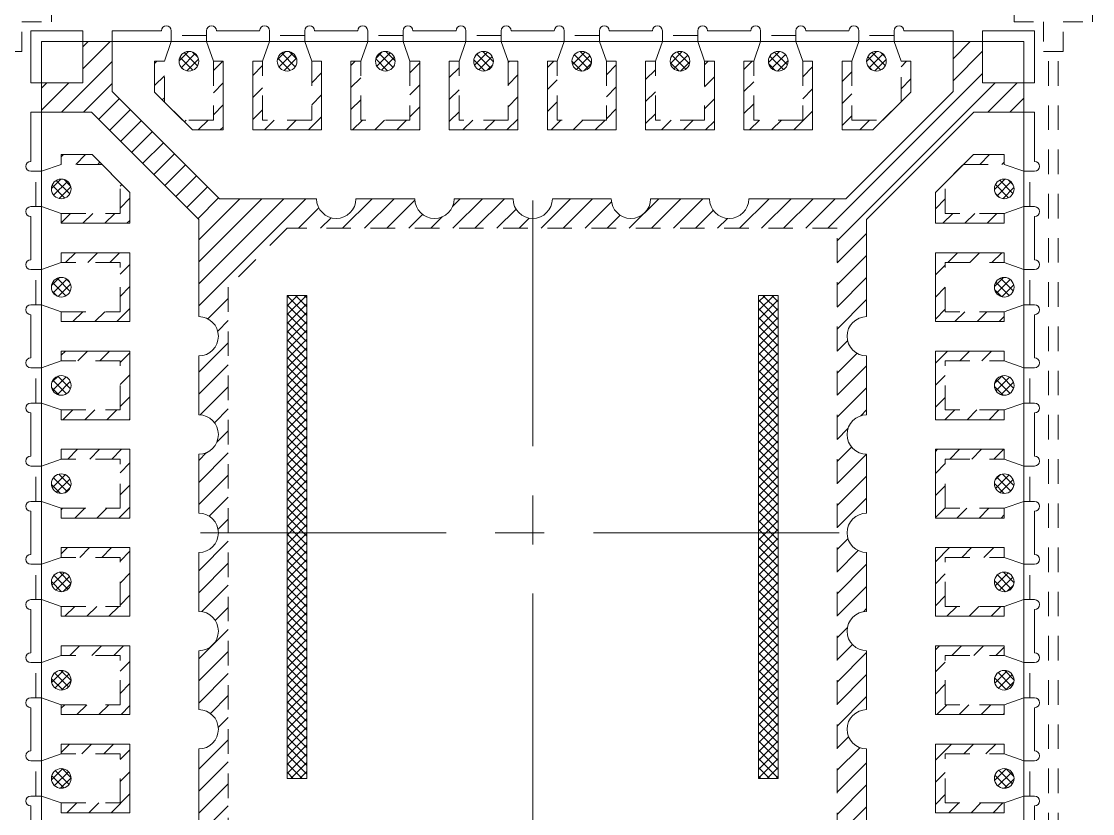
# Model space of a CAD drawing. Header units: millimetres. Extents: x 4859 to 4983, y 1620 to 1771.
# Drawn here: x 4895.74 to 4901.2, y 1690.04 to 1694.08 of the extents above; entities that cross this region are included whole.
import ezdxf

# ---------------------------------------------------------------- set-up
doc = ezdxf.new("R2010")
doc.units = ezdxf.units.MM
doc.linetypes.add('CENTER', pattern=[2, 1.25, -0.25, 0.25, -0.25])
doc.linetypes.add('HIDDEN', pattern=[0.375, 0.25, -0.125])
for name, color, linetype in [('1D', 4, 'Continuous'), ('2D', 4, 'Continuous'), ('EACH', 4, 'Continuous'), ('PKG', 2, 'Continuous'), ('中心线', 1, 'CENTER')]:
    doc.layers.add(name, color=color, linetype=linetype)

msp = doc.modelspace()

# ---------------------------------------------------------------- hatches: boundary and pattern name
at = {"layer": 'EACH', "lineweight": 5}
h = msp.add_hatch(dxfattribs=at)
h.set_pattern_fill('ANSI31', color=256, scale=0.025)
h.set_pattern_definition([(45, (184.72931, -76.6837), (-0.0561266008, 0.0561266008), [])])
h.paths.add_polyline_path([(4899.8957, 1693.0229), (4899.8957, 1689.9229), (4896.7957, 1689.9229), (4896.7957, 1692.7229), (4897.0957, 1693.0229)], flags=16)
h.paths.add_polyline_path([(4896.7707, 1693.8729), (4896.7207, 1693.8729), (4896.7207, 1693.5729), (4896.5639, 1693.5729), (4896.6139, 1693.5229), (4896.7707, 1693.5229)], flags=17)
h.paths.add_polyline_path([(4896.4207, 1693.716), (4896.4707, 1693.666), (4896.4707, 1693.8729), (4896.4207, 1693.8729)], flags=17)
h.paths.add_polyline_path([(4896.9707, 1693.5729), (4896.9707, 1693.8729), (4896.9207, 1693.8729), (4896.9207, 1693.5229), (4897.2707, 1693.5229), (4897.2707, 1693.8729), (4897.2207, 1693.8729), (4897.2207, 1693.5729)], flags=17)
h.paths.add_polyline_path([(4897.4707, 1693.5729), (4897.4707, 1693.8729), (4897.4207, 1693.8729), (4897.4207, 1693.5229), (4897.7707, 1693.5229), (4897.7707, 1693.8729), (4897.7207, 1693.8729), (4897.7207, 1693.5729)], flags=17)
h.paths.add_polyline_path([(4898.2707, 1693.5229), (4898.2707, 1693.8729), (4898.2207, 1693.8729), (4898.2207, 1693.5729), (4897.9707, 1693.5729), (4897.9707, 1693.8729), (4897.9207, 1693.8729), (4897.9207, 1693.5229)], flags=17)
h.paths.add_polyline_path([(4898.4707, 1693.5729), (4898.4707, 1693.8729), (4898.4207, 1693.8729), (4898.4207, 1693.5229), (4898.7707, 1693.5229), (4898.7707, 1693.8729), (4898.7207, 1693.8729), (4898.7207, 1693.5729)], flags=17)
h.paths.add_polyline_path([(4899.2707, 1693.5229), (4899.2707, 1693.8729), (4899.2207, 1693.8729), (4899.2207, 1693.5729), (4898.9707, 1693.5729), (4898.9707, 1693.8729), (4898.9207, 1693.8729), (4898.9207, 1693.5229)], flags=17)
h.paths.add_polyline_path([(4899.7707, 1693.5229), (4899.7707, 1693.8729), (4899.7207, 1693.8729), (4899.7207, 1693.5729), (4899.4707, 1693.5729), (4899.4707, 1693.8729), (4899.4207, 1693.8729), (4899.4207, 1693.5229)], flags=17)
h.paths.add_polyline_path([(4900.0775, 1693.5229), (4900.1275, 1693.5729), (4899.9707, 1693.5729), (4899.9707, 1693.8729), (4899.9207, 1693.8729), (4899.9207, 1693.5229)], flags=17)
h.paths.add_polyline_path([(4900.2707, 1693.8729), (4900.2207, 1693.8729), (4900.2207, 1693.666), (4900.2707, 1693.716)], flags=17)
h.paths.add_polyline_path([(4900.4457, 1693.2547), (4900.3957, 1693.2047), (4900.3957, 1693.0479), (4900.7457, 1693.0479), (4900.7457, 1693.0979), (4900.4457, 1693.0979)], flags=17)
h.paths.add_polyline_path([(4900.5889, 1693.3979), (4900.5389, 1693.3479), (4900.7457, 1693.3479), (4900.7457, 1693.3979)], flags=17)
h.paths.add_polyline_path([(4900.3957, 1692.5479), (4900.7457, 1692.5479), (4900.7457, 1692.5979), (4900.4457, 1692.5979), (4900.4457, 1692.8479), (4900.7457, 1692.8479), (4900.7457, 1692.8979), (4900.3957, 1692.8979)], flags=17)
h.paths.add_polyline_path([(4900.4457, 1692.3479), (4900.7457, 1692.3479), (4900.7457, 1692.3979), (4900.3957, 1692.3979), (4900.3957, 1692.0479), (4900.7457, 1692.0479), (4900.7457, 1692.0979), (4900.4457, 1692.0979)], flags=17)
h.paths.add_polyline_path([(4900.3957, 1691.5479), (4900.7457, 1691.5479), (4900.7457, 1691.5979), (4900.4457, 1691.5979), (4900.4457, 1691.8479), (4900.7457, 1691.8479), (4900.7457, 1691.8979), (4900.3957, 1691.8979)], flags=17)
h.paths.add_polyline_path([(4900.4457, 1691.3479), (4900.7457, 1691.3479), (4900.7457, 1691.3979), (4900.3957, 1691.3979), (4900.3957, 1691.0479), (4900.7457, 1691.0479), (4900.7457, 1691.0979), (4900.4457, 1691.0979)], flags=17)
h.paths.add_polyline_path([(4900.3957, 1690.5479), (4900.7457, 1690.5479), (4900.7457, 1690.5979), (4900.4457, 1690.5979), (4900.4457, 1690.8479), (4900.7457, 1690.8479), (4900.7457, 1690.8979), (4900.3957, 1690.8979)], flags=17)
h.paths.add_polyline_path([(4900.3957, 1690.0479), (4900.7457, 1690.0479), (4900.7457, 1690.0979), (4900.4457, 1690.0979), (4900.4457, 1690.3479), (4900.7457, 1690.3479), (4900.7457, 1690.3979), (4900.3957, 1690.3979)], flags=17)
h.paths.add_polyline_path([(4900.4457, 1689.8479), (4900.7457, 1689.8479), (4900.7457, 1689.8979), (4900.3957, 1689.8979), (4900.3957, 1689.741), (4900.4457, 1689.691)], flags=17)
h.paths.add_polyline_path([(4900.5389, 1689.5979), (4900.5889, 1689.5479), (4900.7457, 1689.5479), (4900.7457, 1689.5979)], flags=17)
h.paths.add_polyline_path([(4899.9207, 1689.4229), (4899.9207, 1689.0729), (4899.9707, 1689.0729), (4899.9707, 1689.3729), (4900.1275, 1689.3729), (4900.0775, 1689.4229)], flags=17)
h.paths.add_polyline_path([(4900.2707, 1689.2297), (4900.2207, 1689.2797), (4900.2207, 1689.0729), (4900.2707, 1689.0729)], flags=17)
h.paths.add_polyline_path([(4899.7207, 1689.3729), (4899.7207, 1689.0729), (4899.7707, 1689.0729), (4899.7707, 1689.4229), (4899.4207, 1689.4229), (4899.4207, 1689.0729), (4899.4707, 1689.0729), (4899.4707, 1689.3729)], flags=17)
h.paths.add_polyline_path([(4898.9207, 1689.4229), (4898.9207, 1689.0729), (4898.9707, 1689.0729), (4898.9707, 1689.3729), (4899.2207, 1689.3729), (4899.2207, 1689.0729), (4899.2707, 1689.0729), (4899.2707, 1689.4229)], flags=17)
h.paths.add_polyline_path([(4898.4207, 1689.4229), (4898.4207, 1689.0729), (4898.4707, 1689.0729), (4898.4707, 1689.3729), (4898.7207, 1689.3729), (4898.7207, 1689.0729), (4898.7707, 1689.0729), (4898.7707, 1689.4229)], flags=17)
h.paths.add_polyline_path([(4897.9207, 1689.4229), (4897.9207, 1689.0729), (4897.9707, 1689.0729), (4897.9707, 1689.3729), (4898.2207, 1689.3729), (4898.2207, 1689.0729), (4898.2707, 1689.0729), (4898.2707, 1689.4229)], flags=17)
h.paths.add_polyline_path([(4897.7207, 1689.3729), (4897.7207, 1689.0729), (4897.7707, 1689.0729), (4897.7707, 1689.4229), (4897.4207, 1689.4229), (4897.4207, 1689.0729), (4897.4707, 1689.0729), (4897.4707, 1689.3729)], flags=17)
h.paths.add_polyline_path([(4896.9207, 1689.4229), (4896.9207, 1689.0729), (4896.9707, 1689.0729), (4896.9707, 1689.3729), (4897.2207, 1689.3729), (4897.2207, 1689.0729), (4897.2707, 1689.0729), (4897.2707, 1689.4229)], flags=17)
h.paths.add_polyline_path([(4896.6139, 1689.4229), (4896.5639, 1689.3729), (4896.7207, 1689.3729), (4896.7207, 1689.0729), (4896.7707, 1689.0729), (4896.7707, 1689.4229)], flags=17)
h.paths.add_polyline_path([(4896.4707, 1689.2797), (4896.4207, 1689.2297), (4896.4207, 1689.0729), (4896.4707, 1689.0729)], flags=17)
h.paths.add_polyline_path([(4896.2457, 1689.8479), (4896.2457, 1689.691), (4896.2957, 1689.741), (4896.2957, 1689.8979), (4895.9457, 1689.8979), (4895.9457, 1689.8479)], flags=17)
h.paths.add_polyline_path([(4895.9457, 1689.5979), (4895.9457, 1689.5479), (4896.1025, 1689.5479), (4896.1525, 1689.5979)], flags=17)
h.paths.add_polyline_path([(4896.2957, 1690.3979), (4895.9457, 1690.3979), (4895.9457, 1690.3479), (4896.2457, 1690.3479), (4896.2457, 1690.0979), (4895.9457, 1690.0979), (4895.9457, 1690.0479), (4896.2957, 1690.0479)], flags=17)
h.paths.add_polyline_path([(4896.2957, 1690.8979), (4895.9457, 1690.8979), (4895.9457, 1690.8479), (4896.2457, 1690.8479), (4896.2457, 1690.5979), (4895.9457, 1690.5979), (4895.9457, 1690.5479), (4896.2957, 1690.5479)], flags=17)
h.paths.add_polyline_path([(4896.2957, 1691.3979), (4895.9457, 1691.3979), (4895.9457, 1691.3479), (4896.2457, 1691.3479), (4896.2457, 1691.0979), (4895.9457, 1691.0979), (4895.9457, 1691.0479), (4896.2957, 1691.0479)], flags=17)
h.paths.add_polyline_path([(4896.2457, 1691.5979), (4895.9457, 1691.5979), (4895.9457, 1691.5479), (4896.2957, 1691.5479), (4896.2957, 1691.8979), (4895.9457, 1691.8979), (4895.9457, 1691.8479), (4896.2457, 1691.8479)], flags=17)
h.paths.add_polyline_path([(4896.2957, 1692.3979), (4895.9457, 1692.3979), (4895.9457, 1692.3479), (4896.2457, 1692.3479), (4896.2457, 1692.0979), (4895.9457, 1692.0979), (4895.9457, 1692.0479), (4896.2957, 1692.0479)], flags=17)
h.paths.add_polyline_path([(4896.2457, 1692.5979), (4895.9457, 1692.5979), (4895.9457, 1692.5479), (4896.2957, 1692.5479), (4896.2957, 1692.8979), (4895.9457, 1692.8979), (4895.9457, 1692.8479), (4896.2457, 1692.8479)], flags=17)
h.paths.add_polyline_path([(4896.2457, 1693.0979), (4895.9457, 1693.0979), (4895.9457, 1693.0479), (4896.2957, 1693.0479), (4896.2957, 1693.2047), (4896.2457, 1693.2547)], flags=17)
h.paths.add_polyline_path([(4896.1525, 1693.3479), (4896.1025, 1693.3979), (4895.9457, 1693.3979), (4895.9457, 1693.3479)], flags=17)
h.paths.add_polyline_path([(4897.3382, 1690.2544), (4897.3382, 1692.6914), (4899.3532, 1692.6914), (4899.3532, 1690.2544)], flags=0)
h.paths.add_polyline_path([(4897.3382, 1692.6914), (4899.3532, 1692.6914), (4899.3532, 1690.2544), (4897.3382, 1690.2544)], flags=0)
edge = h.paths.add_edge_path()
edge.add_line((4896.2057, 1689.2268), (4896.7517, 1689.7729))
edge.add_line((4896.7517, 1689.7729), (4897.2457, 1689.7729))
edge.add_arc((4897.3457, 1689.7729), 0.1, 0, 180, ccw=False)
edge.add_line((4897.4457, 1689.7729), (4897.7457, 1689.7729))
edge.add_arc((4897.8457, 1689.7729), 0.1, 0, 180, ccw=False)
edge.add_line((4897.9457, 1689.7729), (4898.2457, 1689.7729))
edge.add_arc((4898.3457, 1689.7729), 0.1, 0, 180, ccw=False)
edge.add_line((4898.4457, 1689.7729), (4898.7457, 1689.7729))
edge.add_arc((4898.8457, 1689.7729), 0.1, 0, 180, ccw=False)
edge.add_line((4898.9457, 1689.7729), (4899.2457, 1689.7729))
edge.add_arc((4899.3457, 1689.7729), 0.1, 0, 180, ccw=False)
edge.add_line((4899.4457, 1689.7729), (4899.9396, 1689.7729))
edge.add_line((4899.9396, 1689.7729), (4900.4857, 1689.2268))
edge.add_line((4900.4857, 1689.2268), (4900.4857, 1688.9729))
edge.add_line((4900.4857, 1688.9729), (4900.6357, 1688.9729))
edge.add_line((4900.6357, 1688.9729), (4900.6357, 1689.1829))
edge.add_line((4900.6357, 1689.1829), (4900.8457, 1689.1829))
edge.add_line((4900.8457, 1689.1829), (4900.8457, 1689.3329))
edge.add_line((4900.8457, 1689.3329), (4900.5917, 1689.3329))
edge.add_line((4900.5917, 1689.3329), (4900.0457, 1689.8789))
edge.add_line((4900.0457, 1689.8789), (4900.0457, 1690.3729))
edge.add_arc((4900.0457, 1690.4729), 0.1, 90, 270, ccw=False)
edge.add_line((4900.0457, 1690.5729), (4900.0457, 1690.8729))
edge.add_arc((4900.0457, 1690.9729), 0.1, 90, 270, ccw=False)
edge.add_line((4900.0457, 1691.0729), (4900.0457, 1691.3729))
edge.add_arc((4900.0457, 1691.4729), 0.1, 90, 270, ccw=False)
edge.add_line((4900.0457, 1691.5729), (4900.0457, 1691.8729))
edge.add_arc((4900.0457, 1691.9729), 0.1, 90, 270, ccw=False)
edge.add_line((4900.0457, 1692.0729), (4900.0457, 1692.3729))
edge.add_arc((4900.0457, 1692.4729), 0.1, 90, 270, ccw=False)
edge.add_line((4900.0457, 1692.5729), (4900.0457, 1693.0668))
edge.add_line((4900.0457, 1693.0668), (4900.5917, 1693.6129))
edge.add_line((4900.5917, 1693.6129), (4900.8457, 1693.6129))
edge.add_line((4900.8457, 1693.6129), (4900.8457, 1693.7629))
edge.add_line((4900.8457, 1693.7629), (4900.6357, 1693.7629))
edge.add_line((4900.6357, 1693.7629), (4900.6357, 1693.9729))
edge.add_line((4900.6357, 1693.9729), (4900.4857, 1693.9729))
edge.add_line((4900.4857, 1693.9729), (4900.4857, 1693.7189))
edge.add_line((4900.4857, 1693.7189), (4899.9396, 1693.1729))
edge.add_line((4899.9396, 1693.1729), (4899.4457, 1693.1729))
edge.add_arc((4899.3457, 1693.1729), 0.1, -180, 0, ccw=False)
edge.add_line((4899.2457, 1693.1729), (4898.9457, 1693.1729))
edge.add_arc((4898.8457, 1693.1729), 0.1, -180, 0, ccw=False)
edge.add_line((4898.7457, 1693.1729), (4898.4457, 1693.1729))
edge.add_arc((4898.3457, 1693.1729), 0.1, -180, 0, ccw=False)
edge.add_line((4898.2457, 1693.1729), (4897.9457, 1693.1729))
edge.add_arc((4897.8457, 1693.1729), 0.1, -180, 0, ccw=False)
edge.add_line((4897.7457, 1693.1729), (4897.4457, 1693.1729))
edge.add_arc((4897.3457, 1693.1729), 0.1, -180, 0, ccw=False)
edge.add_line((4897.2457, 1693.1729), (4896.7517, 1693.1729))
edge.add_line((4896.7517, 1693.1729), (4896.2057, 1693.7189))
edge.add_line((4896.2057, 1693.7189), (4896.2057, 1693.9729))
edge.add_line((4896.2057, 1693.9729), (4896.0557, 1693.9729))
edge.add_line((4896.0557, 1693.9729), (4896.0557, 1693.7629))
edge.add_line((4896.0557, 1693.7629), (4895.8457, 1693.7629))
edge.add_line((4895.8457, 1693.7629), (4895.8457, 1693.6129))
edge.add_line((4895.8457, 1693.6129), (4896.0996, 1693.6129))
edge.add_line((4896.0996, 1693.6129), (4896.6457, 1693.0668))
edge.add_line((4896.6457, 1693.0668), (4896.6457, 1692.5729))
edge.add_arc((4896.6457, 1692.4729), 0.1, -90, 90, ccw=False)
edge.add_line((4896.6457, 1692.3729), (4896.6457, 1692.0729))
edge.add_arc((4896.6457, 1691.9729), 0.1, -90, 90, ccw=False)
edge.add_line((4896.6457, 1691.8729), (4896.6457, 1691.5729))
edge.add_arc((4896.6457, 1691.4729), 0.1, -90, 90, ccw=False)
edge.add_line((4896.6457, 1691.3729), (4896.6457, 1691.0729))
edge.add_arc((4896.6457, 1690.9729), 0.1, -90, 90, ccw=False)
edge.add_line((4896.6457, 1690.8729), (4896.6457, 1690.5729))
edge.add_arc((4896.6457, 1690.4729), 0.1, -90, 90, ccw=False)
edge.add_line((4896.6457, 1690.3729), (4896.6457, 1689.8789))
edge.add_line((4896.6457, 1689.8789), (4896.0996, 1689.3329))
edge.add_line((4896.0996, 1689.3329), (4895.8457, 1689.3329))
edge.add_line((4895.8457, 1689.3329), (4895.8457, 1689.1829))
edge.add_line((4895.8457, 1689.1829), (4896.0557, 1689.1829))
edge.add_line((4896.0557, 1689.1829), (4896.0557, 1688.9729))
edge.add_line((4896.0557, 1688.9729), (4896.2057, 1688.9729))
edge.add_line((4896.2057, 1688.9729), (4896.2057, 1689.2268))
h = msp.add_hatch(dxfattribs=at)
h.set_pattern_fill('ANSI37', color=6, scale=0.01)
h.set_pattern_definition([(45, (184.729307, -76.683703), (-0.0224506403, 0.0224506403), []), (135, (184.729307, -76.683703), (-0.0224506403, -0.0224506403), [])])
h.paths.add_polyline_path([(4896.6457, 1689.0729, 1), (4896.5457, 1689.0729, 1)])
h.paths.add_polyline_path([(4897.0457, 1689.0729, 1), (4897.1457, 1689.0729, 1)])
h.paths.add_polyline_path([(4897.6457, 1689.0729, 1), (4897.5457, 1689.0729, 1)])
h.paths.add_polyline_path([(4898.0457, 1689.0729, 1), (4898.1457, 1689.0729, 1)])
h.paths.add_polyline_path([(4898.6457, 1689.0729, 1), (4898.5457, 1689.0729, 1)])
h.paths.add_polyline_path([(4899.0457, 1689.0729, 1), (4899.1457, 1689.0729, 1)])
h.paths.add_polyline_path([(4899.5457, 1689.0729, 1), (4899.6457, 1689.0729, 1)])
h.paths.add_polyline_path([(4900.0457, 1689.0729, 1), (4900.1457, 1689.0729, 1)])
h.paths.add_polyline_path([(4900.6957, 1689.7229, 1), (4900.7957, 1689.7229, 1)])
h.paths.add_polyline_path([(4900.6957, 1690.2229, 1), (4900.7957, 1690.2229, 1)])
h.paths.add_polyline_path([(4900.7957, 1690.7229, 1), (4900.6957, 1690.7229, 1)])
h.paths.add_polyline_path([(4900.7957, 1691.2229, 1), (4900.6957, 1691.2229, 1)])
h.paths.add_polyline_path([(4900.6957, 1691.7229, 1), (4900.7957, 1691.7229, 1)])
h.paths.add_polyline_path([(4900.7957, 1692.2229, 1), (4900.6957, 1692.2229, 1)])
h.paths.add_polyline_path([(4900.7957, 1692.7229, 1), (4900.6957, 1692.7229, 1)])
h.paths.add_polyline_path([(4900.6957, 1693.2229, 1), (4900.7957, 1693.2229, 1)])
h.paths.add_polyline_path([(4900.1457, 1693.8729, 1), (4900.0457, 1693.8729, 1)])
h.paths.add_polyline_path([(4899.6457, 1693.8729, 1), (4899.5457, 1693.8729, 1)])
h.paths.add_polyline_path([(4899.0457, 1693.8729, 1), (4899.1457, 1693.8729, 1)])
h.paths.add_polyline_path([(4898.5457, 1693.8729, 1), (4898.6457, 1693.8729, 1)])
h.paths.add_polyline_path([(4898.0457, 1693.8729, 1), (4898.1457, 1693.8729, 1)])
h.paths.add_polyline_path([(4897.5457, 1693.8729, 1), (4897.6457, 1693.8729, 1)])
h.paths.add_polyline_path([(4897.0457, 1693.8729, 1), (4897.1457, 1693.8729, 1)])
h.paths.add_polyline_path([(4896.5457, 1693.8729, 1), (4896.6457, 1693.8729, 1)])
h.paths.add_polyline_path([(4895.9957, 1693.2229, 1), (4895.8957, 1693.2229, 1)])
h.paths.add_polyline_path([(4895.9957, 1692.7229, 1), (4895.8957, 1692.7229, 1)])
h.paths.add_polyline_path([(4895.9957, 1692.2229, 1), (4895.8957, 1692.2229, 1)])
h.paths.add_polyline_path([(4895.9957, 1691.7229, 1), (4895.8957, 1691.7229, 1)])
h.paths.add_polyline_path([(4895.9957, 1691.2229, 1), (4895.8957, 1691.2229, 1)])
h.paths.add_polyline_path([(4895.9957, 1690.7229, 1), (4895.8957, 1690.7229, 1)])
h.paths.add_polyline_path([(4895.9957, 1690.2229, 1), (4895.8957, 1690.2229, 1)])
h.paths.add_polyline_path([(4895.9957, 1689.7229, 1), (4895.8957, 1689.7229, 1)])
h = msp.add_hatch(dxfattribs=at)
h.set_pattern_fill('ANSI37', color=6, scale=0.01)
h.set_pattern_definition([(45, (-148.256344, -77.57952), (-0.0224506403, 0.0224506403), []), (135, (-148.256344, -77.57952), (-0.0224506403, -0.0224506403), [])])
h.paths.add_polyline_path([(4897.0957, 1692.6814), (4897.0957, 1690.2229), (4897.1957, 1690.2229), (4897.1957, 1692.6814)])
h.paths.add_polyline_path([(4899.4957, 1692.6814), (4899.4957, 1690.2229), (4899.5957, 1690.2229), (4899.5957, 1692.6814)])

# ---------------------------------------------------------------- linework, layer by layer
at = {"lineweight": 5}
for p, q in [((4896.0557, 1693.7629), (4896.0557, 1694.0279)), ((4896.2057, 1693.7189), (4896.2057, 1694.0279)), ((4896.5057, 1693.9729), (4896.5057, 1694.0279)), ((4896.6857, 1693.9729), (4896.6857, 1694.0279)), ((4897.0057, 1693.9729), (4897.0057, 1694.0279)), ((4897.1857, 1693.9729), (4897.1857, 1694.0279)), ((4897.5057, 1693.9729), (4897.5057, 1694.0279)), ((4897.6857, 1693.9729), (4897.6857, 1694.0279)), ((4898.0057, 1693.9729), (4898.0057, 1694.0279)), ((4898.1857, 1693.9729), (4898.1857, 1694.0279)), ((4898.5057, 1693.9729), (4898.5057, 1694.0279)), ((4898.6857, 1693.9729), (4898.6857, 1694.0279)), ((4899.0057, 1693.9729), (4899.0057, 1694.0279)), ((4899.1857, 1693.9729), (4899.1857, 1694.0279)), ((4899.5057, 1693.9729), (4899.5057, 1694.0279)), ((4899.6857, 1693.9729), (4899.6857, 1694.0279)), ((4900.0057, 1693.9729), (4900.0057, 1694.0279)), ((4900.1857, 1693.9729), (4900.1857, 1694.0279)), ((4900.4857, 1693.7189), (4900.4857, 1694.0279)), ((4900.6357, 1693.7629), (4900.6357, 1694.0279)), ((4896.0557, 1693.7629), (4895.7907, 1693.7629)), ((4896.7517, 1693.1729), (4896.2057, 1693.7189)), ((4896.6139, 1693.5229), (4896.4207, 1693.716)), ((4899.9396, 1693.1729), (4900.4857, 1693.7189)), ((4900.0775, 1693.5229), (4900.2707, 1693.716)), ((4900.6357, 1693.7629), (4900.9007, 1693.7629)), ((4896.0996, 1693.6129), (4895.7907, 1693.6129)), ((4896.6457, 1693.0668), (4896.0996, 1693.6129)), ((4900.0457, 1693.0668), (4900.5917, 1693.6129)), ((4900.5917, 1693.6129), (4900.9007, 1693.6129)), ((4896.2957, 1693.2047), (4896.1025, 1693.3979)), ((4900.3957, 1693.2047), (4900.5889, 1693.3979)), ((4895.8457, 1693.3129), (4895.7907, 1693.3129)), ((4900.8457, 1693.3129), (4900.9007, 1693.3129)), ((4895.8457, 1693.1329), (4895.7907, 1693.1329)), ((4900.8457, 1693.1329), (4900.9007, 1693.1329)), ((4895.8457, 1692.8129), (4895.7907, 1692.8129)), ((4900.8457, 1692.8129), (4900.9007, 1692.8129)), ((4895.8457, 1692.6329), (4895.7907, 1692.6329)), ((4900.8457, 1692.6329), (4900.9007, 1692.6329)), ((4895.8457, 1692.3129), (4895.7907, 1692.3129)), ((4900.8457, 1692.3129), (4900.9007, 1692.3129)), ((4895.8457, 1692.1329), (4895.7907, 1692.1329)), ((4900.8457, 1692.1329), (4900.9007, 1692.1329)), ((4895.8457, 1691.8129), (4895.7907, 1691.8129)), ((4900.8457, 1691.8129), (4900.9007, 1691.8129)), ((4895.8457, 1691.6329), (4895.7907, 1691.6329)), ((4900.8457, 1691.6329), (4900.9007, 1691.6329)), ((4895.8457, 1691.3129), (4895.7907, 1691.3129)), ((4900.8457, 1691.3129), (4900.9007, 1691.3129)), ((4895.8457, 1691.1329), (4895.7907, 1691.1329)), ((4900.8457, 1691.1329), (4900.9007, 1691.1329)), ((4895.8457, 1690.8129), (4895.7907, 1690.8129)), ((4900.8457, 1690.8129), (4900.9007, 1690.8129)), ((4895.8457, 1690.6329), (4895.7907, 1690.6329)), ((4900.8457, 1690.6329), (4900.9007, 1690.6329)), ((4895.8457, 1690.3129), (4895.7907, 1690.3129)), ((4900.8457, 1690.3129), (4900.9007, 1690.3129)), ((4895.8457, 1690.1329), (4895.7907, 1690.1329)), ((4900.8457, 1690.1329), (4900.9007, 1690.1329))]:
    msp.add_line(p, q, dxfattribs=at)
at = {"color": 0, "lineweight": 5}
for p, q in [((4896.4707, 1693.8729), (4896.5057, 1693.9729)), ((4896.7207, 1693.8729), (4896.6857, 1693.9729)), ((4896.9707, 1693.8729), (4897.0057, 1693.9729)), ((4897.2207, 1693.8729), (4897.1857, 1693.9729)), ((4897.4707, 1693.8729), (4897.5057, 1693.9729)), ((4897.7207, 1693.8729), (4897.6857, 1693.9729)), ((4897.9707, 1693.8729), (4898.0057, 1693.9729)), ((4898.2207, 1693.8729), (4898.1857, 1693.9729)), ((4898.4707, 1693.8729), (4898.5057, 1693.9729)), ((4898.7207, 1693.8729), (4898.6857, 1693.9729)), ((4898.9707, 1693.8729), (4899.0057, 1693.9729)), ((4899.2207, 1693.8729), (4899.1857, 1693.9729)), ((4899.4707, 1693.8729), (4899.5057, 1693.9729)), ((4899.7207, 1693.8729), (4899.6857, 1693.9729)), ((4899.9707, 1693.8729), (4900.0057, 1693.9729)), ((4900.2207, 1693.8729), (4900.1857, 1693.9729)), ((4896.4207, 1693.8729), (4896.4207, 1693.716)), ((4896.7707, 1693.5229), (4896.7707, 1693.8729)), ((4896.9207, 1693.5229), (4896.9207, 1693.8729)), ((4897.2707, 1693.8729), (4897.2707, 1693.5229)), ((4897.4207, 1693.5229), (4897.4207, 1693.8729)), ((4897.7707, 1693.8729), (4897.7707, 1693.5229)), ((4897.9207, 1693.5229), (4897.9207, 1693.8729)), ((4898.2707, 1693.8729), (4898.2707, 1693.5229)), ((4898.4207, 1693.5229), (4898.4207, 1693.8729)), ((4898.7707, 1693.8729), (4898.7707, 1693.5229)), ((4898.9207, 1693.5229), (4898.9207, 1693.8729)), ((4899.2707, 1693.8729), (4899.2707, 1693.5229)), ((4899.4207, 1693.5229), (4899.4207, 1693.8729)), ((4899.7707, 1693.8729), (4899.7707, 1693.5229)), ((4899.9207, 1693.5229), (4899.9207, 1693.8729)), ((4900.2707, 1693.8729), (4900.2707, 1693.716)), ((4896.6139, 1693.5229), (4896.7707, 1693.5229)), ((4897.2707, 1693.5229), (4896.9207, 1693.5229)), ((4897.7707, 1693.5229), (4897.4207, 1693.5229)), ((4898.2707, 1693.5229), (4897.9207, 1693.5229)), ((4898.7707, 1693.5229), (4898.4207, 1693.5229)), ((4899.2707, 1693.5229), (4898.9207, 1693.5229)), ((4899.7707, 1693.5229), (4899.4207, 1693.5229)), ((4900.0775, 1693.5229), (4899.9207, 1693.5229)), ((4895.9457, 1693.3979), (4896.1025, 1693.3979)), ((4900.7457, 1693.3979), (4900.5889, 1693.3979)), ((4895.9457, 1693.3479), (4895.8457, 1693.3129)), ((4900.7457, 1693.3479), (4900.8457, 1693.3129)), ((4896.2957, 1693.2047), (4896.2957, 1693.0479)), ((4900.3957, 1693.2047), (4900.3957, 1693.0479)), ((4895.9457, 1693.0979), (4895.8457, 1693.1329)), ((4900.7457, 1693.0979), (4900.8457, 1693.1329)), ((4896.2957, 1693.0479), (4895.9457, 1693.0479)), ((4900.3957, 1693.0479), (4900.7457, 1693.0479)), ((4896.2957, 1692.8979), (4895.9457, 1692.8979)), ((4896.2957, 1692.5479), (4896.2957, 1692.8979)), ((4900.3957, 1692.8979), (4900.7457, 1692.8979)), ((4900.3957, 1692.5479), (4900.3957, 1692.8979)), ((4895.9457, 1692.8479), (4895.8457, 1692.8129)), ((4900.7457, 1692.8479), (4900.8457, 1692.8129)), ((4895.9457, 1692.5979), (4895.8457, 1692.6329)), ((4900.7457, 1692.5979), (4900.8457, 1692.6329)), ((4895.9457, 1692.5479), (4896.2957, 1692.5479)), ((4900.7457, 1692.5479), (4900.3957, 1692.5479)), ((4895.9457, 1692.3479), (4895.8457, 1692.3129)), ((4896.2957, 1692.3979), (4895.9457, 1692.3979)), ((4896.2957, 1692.0479), (4896.2957, 1692.3979)), ((4900.3957, 1692.3979), (4900.7457, 1692.3979)), ((4900.3957, 1692.0479), (4900.3957, 1692.3979)), ((4900.7457, 1692.3479), (4900.8457, 1692.3129)), ((4895.9457, 1692.0979), (4895.8457, 1692.1329)), ((4900.7457, 1692.0979), (4900.8457, 1692.1329)), ((4895.9457, 1692.0479), (4896.2957, 1692.0479)), ((4900.7457, 1692.0479), (4900.3957, 1692.0479)), ((4896.2957, 1691.8979), (4895.9457, 1691.8979)), ((4896.2957, 1691.5479), (4896.2957, 1691.8979)), ((4900.3957, 1691.8979), (4900.7457, 1691.8979)), ((4900.3957, 1691.5479), (4900.3957, 1691.8979)), ((4895.9457, 1691.8479), (4895.8457, 1691.8129)), ((4900.7457, 1691.8479), (4900.8457, 1691.8129)), ((4895.9457, 1691.5979), (4895.8457, 1691.6329)), ((4900.7457, 1691.5979), (4900.8457, 1691.6329)), ((4895.9457, 1691.5479), (4896.2957, 1691.5479)), ((4900.7457, 1691.5479), (4900.3957, 1691.5479)), ((4896.2957, 1691.3979), (4895.9457, 1691.3979)), ((4896.2957, 1691.0479), (4896.2957, 1691.3979)), ((4900.3957, 1691.3979), (4900.7457, 1691.3979)), ((4900.3957, 1691.0479), (4900.3957, 1691.3979)), ((4895.9457, 1691.3479), (4895.8457, 1691.3129)), ((4900.7457, 1691.3479), (4900.8457, 1691.3129)), ((4895.9457, 1691.0979), (4895.8457, 1691.1329)), ((4900.7457, 1691.0979), (4900.8457, 1691.1329)), ((4895.9457, 1691.0479), (4896.2957, 1691.0479)), ((4900.7457, 1691.0479), (4900.3957, 1691.0479)), ((4896.2957, 1690.8979), (4895.9457, 1690.8979)), ((4896.2957, 1690.5479), (4896.2957, 1690.8979)), ((4900.3957, 1690.8979), (4900.7457, 1690.8979)), ((4900.3957, 1690.5479), (4900.3957, 1690.8979)), ((4895.9457, 1690.8479), (4895.8457, 1690.8129)), ((4900.7457, 1690.8479), (4900.8457, 1690.8129)), ((4895.9457, 1690.5979), (4895.8457, 1690.6329)), ((4900.7457, 1690.5979), (4900.8457, 1690.6329)), ((4895.9457, 1690.5479), (4896.2957, 1690.5479)), ((4900.7457, 1690.5479), (4900.3957, 1690.5479)), ((4896.2957, 1690.3979), (4895.9457, 1690.3979)), ((4896.2957, 1690.0479), (4896.2957, 1690.3979)), ((4900.3957, 1690.3979), (4900.7457, 1690.3979)), ((4900.3957, 1690.0479), (4900.3957, 1690.3979)), ((4895.9457, 1690.3479), (4895.8457, 1690.3129)), ((4900.7457, 1690.3479), (4900.8457, 1690.3129)), ((4895.9457, 1690.0979), (4895.8457, 1690.1329)), ((4900.7457, 1690.0979), (4900.8457, 1690.1329)), ((4895.9457, 1690.0479), (4896.2957, 1690.0479)), ((4900.7457, 1690.0479), (4900.3957, 1690.0479))]:
    msp.add_line(p, q, dxfattribs=at)
for points in [[(4895.7907, 1693.7629), (4895.7907, 1694.0279), (4896.0557, 1694.0279)], [(4896.4557, 1694.0279), (4896.2057, 1694.0279)], [(4896.9557, 1694.0279), (4896.7357, 1694.0279)], [(4897.4557, 1694.0279), (4897.2357, 1694.0279)], [(4897.9557, 1694.0279), (4897.7357, 1694.0279)], [(4898.4557, 1694.0279), (4898.2357, 1694.0279)], [(4898.9557, 1694.0279), (4898.7357, 1694.0279)], [(4899.4557, 1694.0279), (4899.2357, 1694.0279)], [(4899.9557, 1694.0279), (4899.7357, 1694.0279)], [(4900.2357, 1694.0279), (4900.4857, 1694.0279)], [(4900.9007, 1693.7629), (4900.9007, 1694.0279), (4900.6357, 1694.0279)], [(4896.4207, 1693.8729), (4896.4707, 1693.8729)], [(4896.7207, 1693.8729), (4896.7707, 1693.8729)], [(4896.9707, 1693.8729), (4896.9207, 1693.8729)], [(4897.2707, 1693.8729), (4897.2207, 1693.8729)], [(4897.4707, 1693.8729), (4897.4207, 1693.8729)], [(4897.7707, 1693.8729), (4897.7207, 1693.8729)], [(4897.9707, 1693.8729), (4897.9207, 1693.8729)], [(4898.2707, 1693.8729), (4898.2207, 1693.8729)], [(4898.4707, 1693.8729), (4898.4207, 1693.8729)], [(4898.7707, 1693.8729), (4898.7207, 1693.8729)], [(4898.9707, 1693.8729), (4898.9207, 1693.8729)], [(4899.2707, 1693.8729), (4899.2207, 1693.8729)], [(4899.4707, 1693.8729), (4899.4207, 1693.8729)], [(4899.7707, 1693.8729), (4899.7207, 1693.8729)], [(4899.9707, 1693.8729), (4899.9207, 1693.8729)], [(4900.2707, 1693.8729), (4900.2207, 1693.8729)], [(4895.7907, 1693.3629), (4895.7907, 1693.6129)], [(4900.9007, 1693.3629), (4900.9007, 1693.6129)], [(4895.9457, 1693.3979), (4895.9457, 1693.3479)], [(4900.7457, 1693.3979), (4900.7457, 1693.3479)], [(4897.2457, 1693.1729), (4896.7517, 1693.1729)], [(4897.7457, 1693.1729), (4897.4457, 1693.1729)], [(4898.2457, 1693.1729), (4897.9457, 1693.1729)], [(4898.7457, 1693.1729), (4898.4457, 1693.1729)], [(4899.2457, 1693.1729), (4898.9457, 1693.1729)], [(4899.9396, 1693.1729), (4899.4457, 1693.1729)], [(4895.7907, 1692.8629), (4895.7907, 1693.0829)], [(4895.9457, 1693.0979), (4895.9457, 1693.0479)], [(4896.6457, 1692.5729), (4896.6457, 1693.0668)], [(4900.0457, 1692.5729), (4900.0457, 1693.0668)], [(4900.7457, 1693.0979), (4900.7457, 1693.0479)], [(4900.9007, 1692.8629), (4900.9007, 1693.0829)], [(4895.9457, 1692.8479), (4895.9457, 1692.8979)], [(4900.7457, 1692.8479), (4900.7457, 1692.8979)], [(4895.7907, 1692.3629), (4895.7907, 1692.5829)], [(4895.9457, 1692.5479), (4895.9457, 1692.5979)], [(4900.7457, 1692.5479), (4900.7457, 1692.5979)], [(4900.9007, 1692.3629), (4900.9007, 1692.5829)], [(4895.9457, 1692.3479), (4895.9457, 1692.3979)], [(4896.6457, 1692.0729), (4896.6457, 1692.3729)], [(4900.0457, 1692.0729), (4900.0457, 1692.3729)], [(4900.7457, 1692.3479), (4900.7457, 1692.3979)], [(4895.7907, 1691.8629), (4895.7907, 1692.0829)], [(4895.9457, 1692.0479), (4895.9457, 1692.0979)], [(4900.7457, 1692.0479), (4900.7457, 1692.0979)], [(4900.9007, 1691.8629), (4900.9007, 1692.0829)], [(4895.9457, 1691.8479), (4895.9457, 1691.8979)], [(4896.6457, 1691.5729), (4896.6457, 1691.8729)], [(4900.0457, 1691.5729), (4900.0457, 1691.8729)], [(4900.7457, 1691.8479), (4900.7457, 1691.8979)], [(4895.9457, 1691.5479), (4895.9457, 1691.5979)], [(4900.7457, 1691.5479), (4900.7457, 1691.5979)], [(4895.7907, 1691.3629), (4895.7907, 1691.5829)], [(4900.9007, 1691.3629), (4900.9007, 1691.5829)], [(4895.9457, 1691.3479), (4895.9457, 1691.3979)], [(4896.6457, 1691.0729), (4896.6457, 1691.3729)], [(4900.0457, 1691.0729), (4900.0457, 1691.3729)], [(4900.7457, 1691.3479), (4900.7457, 1691.3979)], [(4895.9457, 1691.0479), (4895.9457, 1691.0979)], [(4900.7457, 1691.0479), (4900.7457, 1691.0979)], [(4895.7907, 1690.8629), (4895.7907, 1691.0829)], [(4900.9007, 1690.8629), (4900.9007, 1691.0829)], [(4895.9457, 1690.8479), (4895.9457, 1690.8979)], [(4900.7457, 1690.8479), (4900.7457, 1690.8979)], [(4896.6457, 1690.5729), (4896.6457, 1690.8729)], [(4900.0457, 1690.5729), (4900.0457, 1690.8729)], [(4895.7907, 1690.3629), (4895.7907, 1690.5829)], [(4895.9457, 1690.5479), (4895.9457, 1690.5979)], [(4900.7457, 1690.5479), (4900.7457, 1690.5979)], [(4900.9007, 1690.3629), (4900.9007, 1690.5829)], [(4895.9457, 1690.3479), (4895.9457, 1690.3979)], [(4900.7457, 1690.3479), (4900.7457, 1690.3979)], [(4896.6457, 1689.8789), (4896.6457, 1690.3729)], [(4900.0457, 1689.8789), (4900.0457, 1690.3729)], [(4895.7907, 1689.8629), (4895.7907, 1690.0829)], [(4895.9457, 1690.0479), (4895.9457, 1690.0979)], [(4900.7457, 1690.0479), (4900.7457, 1690.0979)], [(4900.9007, 1689.8629), (4900.9007, 1690.0829)]]:
    msp.add_lwpolyline(points, dxfattribs=at)
at = {"lineweight": 5}
for centre in [(4896.5957, 1693.8729), (4897.0957, 1693.8729), (4897.5957, 1693.8729), (4898.0957, 1693.8729), (4898.5957, 1693.8729), (4899.0957, 1693.8729), (4899.5957, 1693.8729), (4900.0957, 1693.8729), (4895.9457, 1693.2229), (4900.7457, 1693.2229), (4895.9457, 1692.7229), (4900.7457, 1692.7229), (4895.9457, 1692.2229), (4900.7457, 1692.2229), (4895.9457, 1691.7229), (4900.7457, 1691.7229), (4895.9457, 1691.2229), (4900.7457, 1691.2229), (4895.9457, 1690.7229), (4900.7457, 1690.7229), (4895.9457, 1690.2229), (4900.7457, 1690.2229)]:
    msp.add_circle(centre, 0.05, dxfattribs=at)
for centre, radius, start, end in [((4896.4807, 1694.0279), 0.025, 0, 180), ((4896.7107, 1694.0279), 0.025, 0, 180), ((4896.9807, 1694.0279), 0.025, 0, 180), ((4897.2107, 1694.0279), 0.025, 0, 180), ((4897.4807, 1694.0279), 0.025, 0, 180), ((4897.7107, 1694.0279), 0.025, 0, 180), ((4897.9807, 1694.0279), 0.025, 0, 180), ((4898.2107, 1694.0279), 0.025, 0, 180), ((4898.4807, 1694.0279), 0.025, 0, 180), ((4898.7107, 1694.0279), 0.025, 0, 180), ((4898.9807, 1694.0279), 0.025, 0, 180), ((4899.2107, 1694.0279), 0.025, 0, 180), ((4899.4807, 1694.0279), 0.025, 0, 180), ((4899.7107, 1694.0279), 0.025, 0, 180), ((4899.9807, 1694.0279), 0.025, 0, 180), ((4900.2107, 1694.0279), 0.025, 0, 180), ((4895.7907, 1693.3379), 0.025, 90, 270), ((4900.9007, 1693.3379), 0.025, 270, 90), ((4897.3457, 1693.1729), 0.1, 180, 0), ((4897.8457, 1693.1729), 0.1, 180, 0), ((4898.3457, 1693.1729), 0.1, 180, 0), ((4898.8457, 1693.1729), 0.1, 180, 0), ((4899.3457, 1693.1729), 0.1, 180, 0), ((4895.7907, 1693.1079), 0.025, 90, 270), ((4900.9007, 1693.1079), 0.025, 270, 90), ((4895.7907, 1692.8379), 0.025, 90, 270), ((4900.9007, 1692.8379), 0.025, 270, 90), ((4895.7907, 1692.6079), 0.025, 90, 270), ((4900.9007, 1692.6079), 0.025, 270, 90), ((4896.6457, 1692.4729), 0.1, 270, 90), ((4900.0457, 1692.4729), 0.1, 90, 270), ((4895.7907, 1692.3379), 0.025, 90, 270), ((4900.9007, 1692.3379), 0.025, 270, 90), ((4895.7907, 1692.1079), 0.025, 90, 270), ((4900.9007, 1692.1079), 0.025, 270, 90), ((4896.6457, 1691.9729), 0.1, 270, 90), ((4900.0457, 1691.9729), 0.1, 90, 270), ((4895.7907, 1691.8379), 0.025, 90, 270), ((4900.9007, 1691.8379), 0.025, 270, 90), ((4895.7907, 1691.6079), 0.025, 90, 270), ((4900.9007, 1691.6079), 0.025, 270, 90), ((4896.6457, 1691.4729), 0.1, 270, 90), ((4900.0457, 1691.4729), 0.1, 90, 270), ((4895.7907, 1691.3379), 0.025, 90, 270), ((4900.9007, 1691.3379), 0.025, 270, 90), ((4895.7907, 1691.1079), 0.025, 90, 270), ((4900.9007, 1691.1079), 0.025, 270, 90), ((4896.6457, 1690.9729), 0.1, 270, 90), ((4900.0457, 1690.9729), 0.1, 90, 270), ((4895.7907, 1690.8379), 0.025, 90, 270), ((4900.9007, 1690.8379), 0.025, 270, 90), ((4895.7907, 1690.6079), 0.025, 90, 270), ((4900.9007, 1690.6079), 0.025, 270, 90), ((4896.6457, 1690.4729), 0.1, 270, 90), ((4900.0457, 1690.4729), 0.1, 90, 270), ((4895.7907, 1690.3379), 0.025, 90, 270), ((4900.9007, 1690.3379), 0.025, 270, 90), ((4895.7907, 1690.1079), 0.025, 90, 270), ((4900.9007, 1690.1079), 0.025, 270, 90)]:
    msp.add_arc(centre, radius, start, end, dxfattribs=at)
at = {"layer": '1D', "color": 4, "linetype": 'HIDDEN', "lineweight": 5, "ltscale": 0.5}
for p, q in [((4900.9707, 1689.0229), (4900.9707, 1693.9229)), ((4901.0207, 1689.0229), (4901.0207, 1693.9229)), ((4896.4707, 1693.666), (4896.4707, 1693.8729)), ((4896.7207, 1693.8729), (4896.7207, 1693.5729)), ((4896.9707, 1693.5729), (4896.9707, 1693.8729)), ((4897.2207, 1693.8729), (4897.2207, 1693.5729)), ((4897.4707, 1693.5729), (4897.4707, 1693.8729)), ((4897.7207, 1693.8729), (4897.7207, 1693.5729)), ((4897.9707, 1693.5729), (4897.9707, 1693.8729)), ((4898.2207, 1693.8729), (4898.2207, 1693.5729)), ((4898.4707, 1693.5729), (4898.4707, 1693.8729)), ((4898.7207, 1693.8729), (4898.7207, 1693.5729)), ((4898.9707, 1693.5729), (4898.9707, 1693.8729)), ((4899.2207, 1693.8729), (4899.2207, 1693.5729)), ((4899.4707, 1693.5729), (4899.4707, 1693.8729)), ((4899.7207, 1693.8729), (4899.7207, 1693.5729)), ((4899.9707, 1693.8729), (4899.9707, 1693.5729)), ((4900.2207, 1693.666), (4900.2207, 1693.8729)), ((4896.5639, 1693.5729), (4896.4707, 1693.666)), ((4900.1275, 1693.5729), (4900.2207, 1693.666)), ((4896.7207, 1693.5729), (4896.5639, 1693.5729)), ((4897.2207, 1693.5729), (4896.9707, 1693.5729)), ((4897.7207, 1693.5729), (4897.4707, 1693.5729)), ((4898.2207, 1693.5729), (4897.9707, 1693.5729)), ((4898.7207, 1693.5729), (4898.4707, 1693.5729)), ((4899.2207, 1693.5729), (4898.9707, 1693.5729)), ((4899.7207, 1693.5729), (4899.4707, 1693.5729)), ((4899.9707, 1693.5729), (4900.1275, 1693.5729)), ((4896.1525, 1693.3479), (4895.9457, 1693.3479)), ((4896.2457, 1693.2547), (4896.1525, 1693.3479)), ((4900.4457, 1693.2547), (4900.5389, 1693.3479)), ((4900.5389, 1693.3479), (4900.7457, 1693.3479)), ((4896.2457, 1693.0979), (4896.2457, 1693.2547)), ((4900.4457, 1693.0979), (4900.4457, 1693.2547)), ((4895.9457, 1693.0979), (4896.2457, 1693.0979)), ((4900.7457, 1693.0979), (4900.4457, 1693.0979)), ((4897.0957, 1693.0229), (4896.7957, 1692.7229)), ((4899.8957, 1693.0229), (4897.0957, 1693.0229)), ((4899.8957, 1689.9229), (4899.8957, 1693.0229)), ((4896.2457, 1692.8479), (4895.9457, 1692.8479)), ((4896.2457, 1692.5979), (4896.2457, 1692.8479)), ((4900.4457, 1692.8479), (4900.7457, 1692.8479)), ((4900.4457, 1692.5979), (4900.4457, 1692.8479)), ((4896.7957, 1692.7229), (4896.7957, 1689.9229)), ((4895.9457, 1692.5979), (4896.2457, 1692.5979)), ((4900.7457, 1692.5979), (4900.4457, 1692.5979)), ((4896.2457, 1692.3479), (4895.9457, 1692.3479)), ((4896.2457, 1692.0979), (4896.2457, 1692.3479)), ((4900.4457, 1692.3479), (4900.7457, 1692.3479)), ((4900.4457, 1692.0979), (4900.4457, 1692.3479)), ((4895.9457, 1692.0979), (4896.2457, 1692.0979)), ((4900.7457, 1692.0979), (4900.4457, 1692.0979)), ((4896.2457, 1691.8479), (4895.9457, 1691.8479)), ((4896.2457, 1691.5979), (4896.2457, 1691.8479)), ((4900.4457, 1691.8479), (4900.7457, 1691.8479)), ((4900.4457, 1691.5979), (4900.4457, 1691.8479)), ((4895.9457, 1691.5979), (4896.2457, 1691.5979)), ((4900.7457, 1691.5979), (4900.4457, 1691.5979)), ((4896.2457, 1691.3479), (4895.9457, 1691.3479)), ((4896.2457, 1691.0979), (4896.2457, 1691.3479)), ((4900.4457, 1691.3479), (4900.7457, 1691.3479)), ((4900.4457, 1691.0979), (4900.4457, 1691.3479)), ((4895.9457, 1691.0979), (4896.2457, 1691.0979)), ((4900.7457, 1691.0979), (4900.4457, 1691.0979)), ((4896.2457, 1690.8479), (4895.9457, 1690.8479)), ((4896.2457, 1690.5979), (4896.2457, 1690.8479)), ((4900.4457, 1690.8479), (4900.7457, 1690.8479)), ((4900.4457, 1690.5979), (4900.4457, 1690.8479)), ((4895.9457, 1690.5979), (4896.2457, 1690.5979)), ((4900.7457, 1690.5979), (4900.4457, 1690.5979)), ((4896.2457, 1690.3479), (4895.9457, 1690.3479)), ((4896.2457, 1690.0979), (4896.2457, 1690.3479)), ((4900.4457, 1690.3479), (4900.7457, 1690.3479)), ((4900.4457, 1690.0979), (4900.4457, 1690.3479)), ((4895.9457, 1690.0979), (4896.2457, 1690.0979)), ((4900.7457, 1690.0979), (4900.4457, 1690.0979))]:
    msp.add_line(p, q, dxfattribs=at)
for points in [[(4896.6857, 1694.0029), (4896.5057, 1694.0029)], [(4897.1857, 1694.0029), (4897.0057, 1694.0029)], [(4897.6857, 1694.0029), (4897.5057, 1694.0029)], [(4898.1857, 1694.0029), (4898.0057, 1694.0029)], [(4898.6857, 1694.0029), (4898.5057, 1694.0029)], [(4899.1857, 1694.0029), (4899.0057, 1694.0029)], [(4899.6857, 1694.0029), (4899.5057, 1694.0029)], [(4900.1857, 1694.0029), (4900.0057, 1694.0029)], [(4895.8157, 1693.1329), (4895.8157, 1693.3129)], [(4900.8757, 1693.1329), (4900.8757, 1693.3129)], [(4895.8157, 1692.6329), (4895.8157, 1692.8129)], [(4900.8757, 1692.6329), (4900.8757, 1692.8129)], [(4895.8157, 1692.1329), (4895.8157, 1692.3129)], [(4900.8757, 1692.1329), (4900.8757, 1692.3129)], [(4895.8157, 1691.6329), (4895.8157, 1691.8129)], [(4900.8757, 1691.6329), (4900.8757, 1691.8129)], [(4895.8157, 1691.1329), (4895.8157, 1691.3129)], [(4900.8757, 1691.1329), (4900.8757, 1691.3129)], [(4895.8157, 1690.6329), (4895.8157, 1690.8129)], [(4900.8757, 1690.6329), (4900.8757, 1690.8129)], [(4895.8157, 1690.1329), (4895.8157, 1690.3129)], [(4900.8757, 1690.1329), (4900.8757, 1690.3129)]]:
    msp.add_lwpolyline(points, dxfattribs=at)
at = {"layer": '2D', "color": 4, "linetype": 'HIDDEN', "lineweight": 5, "ltscale": 0.3}
for points in [[(4895.7457, 1694.1729), (4895.7457, 1694.3229), (4895.6457, 1694.3229), (4895.6457, 1694.1729), (4895.4957, 1694.1729), (4895.4957, 1694.0729), (4895.6457, 1694.0729), (4895.6457, 1693.9229), (4895.7457, 1693.9229), (4895.7457, 1694.0729), (4895.8957, 1694.0729), (4895.8957, 1694.1729)], [(4901.0457, 1694.3229), (4900.9457, 1694.3229), (4900.9457, 1694.1729), (4900.7957, 1694.1729), (4900.7957, 1694.0729), (4900.9457, 1694.0729), (4900.9457, 1693.9229), (4901.0457, 1693.9229), (4901.0457, 1694.0729), (4901.1957, 1694.0729), (4901.1957, 1694.1729), (4901.0457, 1694.1729)]]:
    msp.add_lwpolyline(points, close=True, dxfattribs=at)
at = {"layer": 'EACH', "color": 6, "lineweight": 5}
for p, q in [((4897.0957, 1692.6814), (4897.0957, 1690.2229)), ((4897.0957, 1692.6814), (4897.1957, 1692.6814)), ((4897.1957, 1692.6814), (4897.1957, 1690.2229)), ((4899.4957, 1692.6814), (4899.4957, 1690.2229)), ((4899.5957, 1692.6814), (4899.4957, 1692.6814)), ((4899.5957, 1692.6814), (4899.5957, 1690.2229)), ((4897.0957, 1690.2229), (4897.1957, 1690.2229)), ((4899.5957, 1690.2229), (4899.4957, 1690.2229))]:
    msp.add_line(p, q, dxfattribs=at)
at = {"layer": 'PKG', "linetype": 'Continuous', "lineweight": 5}
msp.add_lwpolyline([(4895.8457, 1693.9729), (4900.8457, 1693.9729), (4900.8457, 1688.9729), (4895.8457, 1688.9729)], close=True, dxfattribs=at)
at = {"layer": '中心线', "linetype": 'CENTER', "lineweight": 5}
for p, q in [((4898.3457, 1693.1636), (4898.3457, 1689.7821)), ((4896.6549, 1691.4729), (4900.0364, 1691.4729))]:
    msp.add_line(p, q, dxfattribs=at)

doc.saveas('drawing.dxf')
